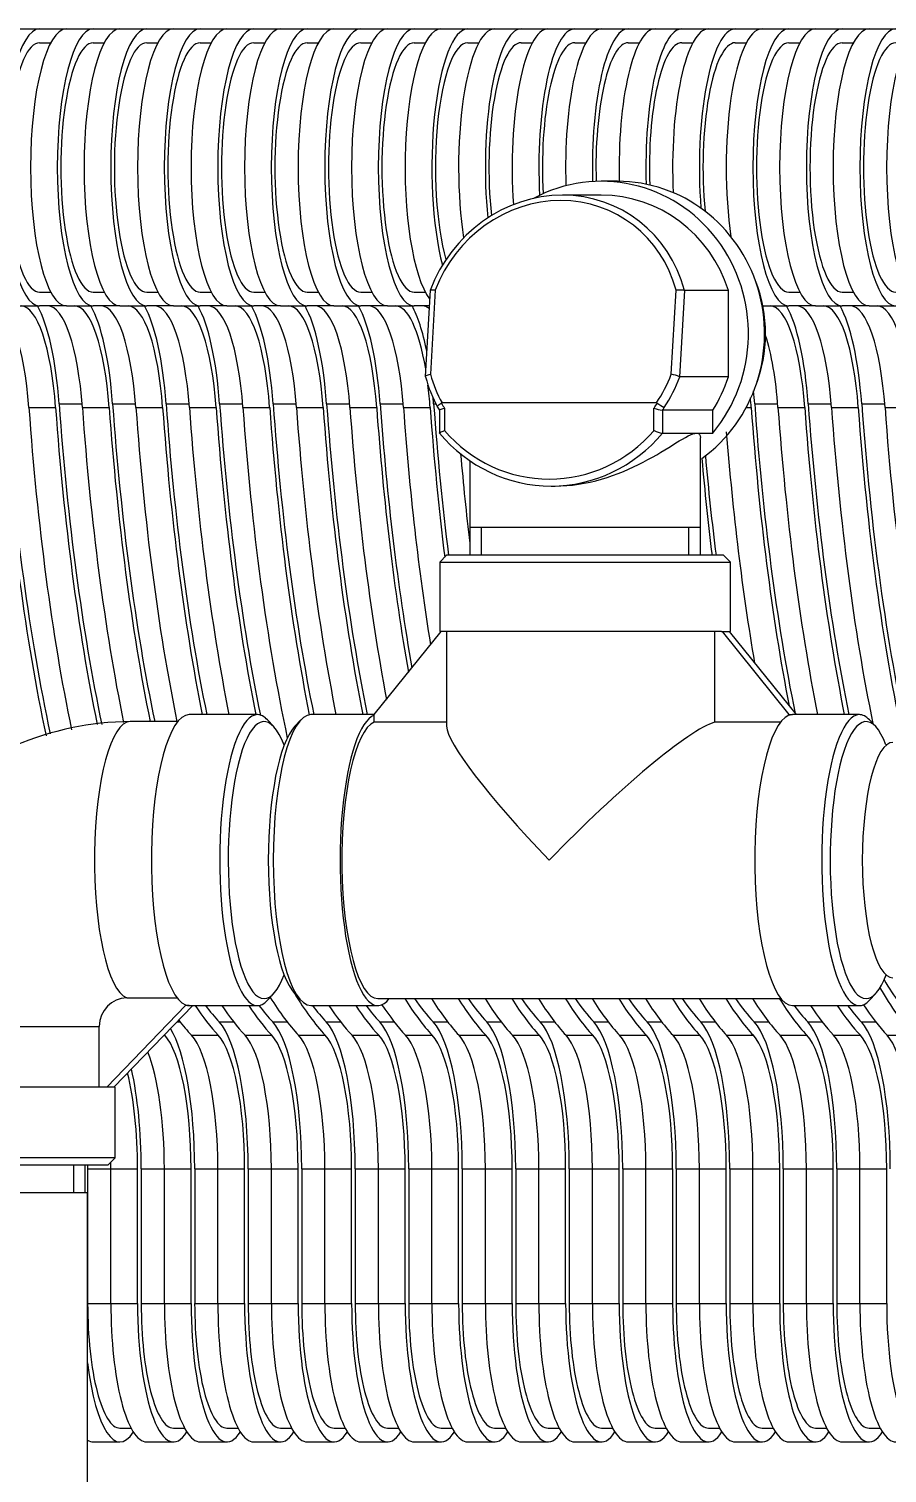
# Model space of a CAD drawing. Header units: millimetres. Extents: x 3795014 to 4300160, y 3869364 to 4016788.
# Drawn here: x 4226352.2 to 4226383.2, y 3922799.4 to 3922851.5 of the extents above; entities that cross this region are included whole.
import ezdxf

# ---------------------------------------------------------------- set-up
doc = ezdxf.new("R2010")
doc.units = ezdxf.units.MM
doc.layers.add('линия перехода', color=7, linetype='Continuous')
doc.layers.add('основная', color=7, linetype='Continuous', lineweight=50)

msp = doc.modelspace()

# ---------------------------------------------------------------- linework, layer by layer
at = {"layer": 'линия перехода', "color": 0, "linetype": 'Continuous', "lineweight": -3}
for p, q in [((4226366.864, 3922842.106), (4226366.692, 3922839.064)), ((4226375.384, 3922839.064), (4226375.557, 3922842.106)), ((4226375.864, 3922842.093), (4226375.687, 3922838.972)), ((4226352.194, 3922837.865), (4226353.16, 3922837.865)), ((4226353.284, 3922837.998), (4226354.115, 3922837.998)), ((4226354.125, 3922837.865), (4226355.091, 3922837.865)), ((4226355.216, 3922837.998), (4226356.047, 3922837.998)), ((4226356.057, 3922837.865), (4226357.023, 3922837.865)), ((4226357.148, 3922837.998), (4226357.979, 3922837.998)), ((4226357.989, 3922837.865), (4226358.955, 3922837.865)), ((4226359.079, 3922837.998), (4226359.91, 3922837.998)), ((4226359.92, 3922837.865), (4226360.886, 3922837.865)), ((4226361.011, 3922837.998), (4226361.842, 3922837.998)), ((4226361.852, 3922837.865), (4226362.818, 3922837.865)), ((4226362.943, 3922837.998), (4226363.774, 3922837.998)), ((4226363.784, 3922837.865), (4226364.75, 3922837.865)), ((4226364.874, 3922837.998), (4226365.705, 3922837.998)), ((4226365.715, 3922837.865), (4226366.681, 3922837.865)), ((4226366.806, 3922837.998), (4226366.888, 3922837.998)), ((4226378.088, 3922837.865), (4226378.271, 3922837.865)), ((4226378.396, 3922837.998), (4226379.227, 3922837.998)), ((4226379.237, 3922837.865), (4226380.203, 3922837.865)), ((4226380.328, 3922837.998), (4226381.159, 3922837.998)), ((4226381.169, 3922837.865), (4226382.135, 3922837.865)), ((4226382.259, 3922837.998), (4226383.09, 3922837.998)), ((4226383.1, 3922837.865), (4226384.066, 3922837.865)), ((4226367.198, 3922837.842), (4226367.198, 3922837.034)), ((4226374.761, 3922837.034), (4226374.761, 3922837.842)), ((4226375.068, 3922837.766), (4226375.068, 3922836.94)), ((4226345.061, 3922815.531), (4226354.737, 3922815.531)), ((4226357.54, 3922815.69), (4226357.655, 3922815.69)), ((4226359.066, 3922815.69), (4226359.587, 3922815.69)), ((4226360.997, 3922815.69), (4226361.518, 3922815.69)), ((4226362.929, 3922815.69), (4226363.45, 3922815.69)), ((4226364.861, 3922815.69), (4226365.382, 3922815.69)), ((4226366.792, 3922815.69), (4226367.313, 3922815.69)), ((4226368.724, 3922815.69), (4226369.245, 3922815.69)), ((4226370.656, 3922815.69), (4226371.177, 3922815.69)), ((4226372.587, 3922815.69), (4226373.108, 3922815.69)), ((4226374.519, 3922815.69), (4226375.04, 3922815.69)), ((4226376.451, 3922815.69), (4226376.972, 3922815.69)), ((4226378.382, 3922815.69), (4226378.903, 3922815.69)), ((4226380.314, 3922815.69), (4226380.835, 3922815.69)), ((4226382.246, 3922815.69), (4226382.767, 3922815.69)), ((4226357.074, 3922815.208), (4226357.099, 3922815.208)), ((4226358.065, 3922815.208), (4226359.031, 3922815.208)), ((4226359.997, 3922815.208), (4226360.963, 3922815.208)), ((4226361.929, 3922815.208), (4226362.894, 3922815.208)), ((4226363.86, 3922815.208), (4226364.826, 3922815.208)), ((4226365.792, 3922815.208), (4226366.758, 3922815.208)), ((4226367.724, 3922815.208), (4226368.689, 3922815.208)), ((4226369.655, 3922815.208), (4226370.621, 3922815.208)), ((4226371.587, 3922815.208), (4226372.553, 3922815.208)), ((4226373.519, 3922815.208), (4226374.484, 3922815.208)), ((4226375.45, 3922815.208), (4226376.416, 3922815.208)), ((4226377.382, 3922815.208), (4226378.348, 3922815.208)), ((4226379.314, 3922815.208), (4226380.279, 3922815.208)), ((4226381.245, 3922815.208), (4226382.211, 3922815.208)), ((4226383.177, 3922815.208), (4226384.143, 3922815.208)), ((4226354.316, 3922810.389), (4226355.152, 3922810.389)), ((4226355.152, 3922810.389), (4226356.118, 3922810.389)), ((4226356.248, 3922810.389), (4226357.084, 3922810.389)), ((4226357.084, 3922810.389), (4226358.05, 3922810.389)), ((4226358.179, 3922810.389), (4226359.016, 3922810.389)), ((4226359.016, 3922810.389), (4226359.981, 3922810.389)), ((4226360.111, 3922810.389), (4226360.947, 3922810.389)), ((4226360.947, 3922810.389), (4226361.913, 3922810.389)), ((4226362.043, 3922810.389), (4226362.879, 3922810.389)), ((4226362.879, 3922810.389), (4226363.845, 3922810.389)), ((4226363.974, 3922810.389), (4226364.811, 3922810.389)), ((4226364.811, 3922810.389), (4226365.776, 3922810.389)), ((4226365.906, 3922810.389), (4226366.742, 3922810.389)), ((4226366.742, 3922810.389), (4226367.708, 3922810.389)), ((4226367.838, 3922810.389), (4226368.674, 3922810.389)), ((4226368.674, 3922810.389), (4226369.64, 3922810.389)), ((4226369.769, 3922810.389), (4226370.606, 3922810.389)), ((4226370.606, 3922810.389), (4226371.571, 3922810.389)), ((4226371.701, 3922810.389), (4226372.537, 3922810.389)), ((4226372.537, 3922810.389), (4226373.503, 3922810.389)), ((4226373.633, 3922810.389), (4226374.469, 3922810.389)), ((4226374.469, 3922810.389), (4226375.435, 3922810.389)), ((4226375.564, 3922810.389), (4226376.401, 3922810.389)), ((4226376.401, 3922810.389), (4226377.366, 3922810.389)), ((4226377.496, 3922810.389), (4226378.332, 3922810.389)), ((4226378.332, 3922810.389), (4226379.298, 3922810.389)), ((4226379.428, 3922810.389), (4226380.264, 3922810.389)), ((4226380.264, 3922810.389), (4226381.23, 3922810.389)), ((4226381.359, 3922810.389), (4226382.196, 3922810.389)), ((4226382.196, 3922810.389), (4226383.161, 3922810.389)), ((4226354.316, 3922805.531), (4226355.152, 3922805.531)), ((4226355.152, 3922805.531), (4226356.118, 3922805.531)), ((4226356.248, 3922805.531), (4226357.084, 3922805.531)), ((4226357.084, 3922805.531), (4226358.05, 3922805.531)), ((4226358.179, 3922805.531), (4226359.016, 3922805.531)), ((4226359.016, 3922805.531), (4226359.981, 3922805.531)), ((4226360.111, 3922805.531), (4226360.947, 3922805.531)), ((4226360.947, 3922805.531), (4226361.913, 3922805.531)), ((4226362.043, 3922805.531), (4226362.879, 3922805.531)), ((4226362.879, 3922805.531), (4226363.845, 3922805.531)), ((4226363.974, 3922805.531), (4226364.811, 3922805.531)), ((4226364.811, 3922805.531), (4226365.776, 3922805.531)), ((4226365.906, 3922805.531), (4226366.742, 3922805.531)), ((4226366.742, 3922805.531), (4226367.708, 3922805.531)), ((4226367.838, 3922805.531), (4226368.674, 3922805.531)), ((4226368.674, 3922805.531), (4226369.64, 3922805.531)), ((4226369.769, 3922805.531), (4226370.606, 3922805.531)), ((4226370.606, 3922805.531), (4226371.571, 3922805.531)), ((4226371.701, 3922805.531), (4226372.537, 3922805.531)), ((4226372.537, 3922805.531), (4226373.503, 3922805.531)), ((4226373.633, 3922805.531), (4226374.469, 3922805.531)), ((4226374.469, 3922805.531), (4226375.435, 3922805.531)), ((4226375.564, 3922805.531), (4226376.401, 3922805.531)), ((4226376.401, 3922805.531), (4226377.366, 3922805.531)), ((4226377.496, 3922805.531), (4226378.332, 3922805.531)), ((4226378.332, 3922805.531), (4226379.298, 3922805.531)), ((4226379.428, 3922805.531), (4226380.264, 3922805.531)), ((4226380.264, 3922805.531), (4226381.23, 3922805.531)), ((4226381.359, 3922805.531), (4226382.196, 3922805.531)), ((4226382.196, 3922805.531), (4226383.161, 3922805.531))]:
    msp.add_line(p, q, dxfattribs=at)
for centre, major_axis, ratio, start_param, end_param in [((4226371.124, 3922840.585), (-2.435, -4.169), 0.93488, 2.396479, 4.886306), ((4226371.124, 3922840.585), (-2.435, -4.169), 0.93488, 5.538072, 5.779733), ((4226371.124, 3922840.585), (-2.435, -4.169), 0.93488, 1.503052, 1.744713), ((4226371.188, 3922840.531), (2.506, 4.414), 0.937175, 4.640471, 4.883878), ((4226370.98, 3922840.531), (0, -4.75), 0.965835, 5.26853, 5.314193), ((4226370.98, 3922840.531), (0, -4.75), 0.965835, 0.968993, 1.014656), ((4226371.044, 3922840.531), (0, -5), 0.965835, 0.984689, 1.009829), ((4226370.98, 3922840.531), (0, 5.25), 0.965835, 2.299843, 3.983342), ((4226355.856, 3922821.531), (0, -5), 0.259156, 3.141593, 6.183018)]:
    msp.add_ellipse(centre, major_axis=major_axis, ratio=ratio, start_param=start_param, end_param=end_param, dxfattribs=at)
at = {"layer": 'основная', "color": 0, "linetype": 'Continuous', "lineweight": -3}
for p, q in [((4226351.618, 3922851.531), (4226352.583, 3922851.531)), ((4226352.583, 3922851.531), (4226353.549, 3922851.531)), ((4226353.549, 3922851.531), (4226354.515, 3922851.531)), ((4226354.515, 3922851.531), (4226355.481, 3922851.531)), ((4226355.481, 3922851.531), (4226356.447, 3922851.531)), ((4226356.447, 3922851.531), (4226357.413, 3922851.531)), ((4226357.413, 3922851.531), (4226358.378, 3922851.531)), ((4226358.378, 3922851.531), (4226359.344, 3922851.531)), ((4226359.344, 3922851.531), (4226360.31, 3922851.531)), ((4226360.31, 3922851.531), (4226361.276, 3922851.531)), ((4226361.276, 3922851.531), (4226362.242, 3922851.531)), ((4226362.242, 3922851.531), (4226363.208, 3922851.531)), ((4226363.208, 3922851.531), (4226364.173, 3922851.531)), ((4226364.173, 3922851.531), (4226365.139, 3922851.531)), ((4226365.139, 3922851.531), (4226366.105, 3922851.531)), ((4226366.105, 3922851.531), (4226367.071, 3922851.531)), ((4226367.071, 3922851.531), (4226368.037, 3922851.531)), ((4226368.037, 3922851.531), (4226369.003, 3922851.531)), ((4226369.003, 3922851.531), (4226369.968, 3922851.531)), ((4226369.968, 3922851.531), (4226370.934, 3922851.531)), ((4226370.934, 3922851.531), (4226371.9, 3922851.531)), ((4226371.9, 3922851.531), (4226372.866, 3922851.531)), ((4226372.866, 3922851.531), (4226373.832, 3922851.531)), ((4226373.832, 3922851.531), (4226374.798, 3922851.531)), ((4226374.798, 3922851.531), (4226375.763, 3922851.531)), ((4226375.763, 3922851.531), (4226376.729, 3922851.531)), ((4226376.729, 3922851.531), (4226377.695, 3922851.531)), ((4226377.695, 3922851.531), (4226378.661, 3922851.531)), ((4226378.661, 3922851.531), (4226379.627, 3922851.531)), ((4226379.627, 3922851.531), (4226380.593, 3922851.531)), ((4226380.593, 3922851.531), (4226381.558, 3922851.531)), ((4226381.558, 3922851.531), (4226382.524, 3922851.531)), ((4226382.524, 3922851.531), (4226383.49, 3922851.531)), ((4226352.583, 3922851.031), (4226352.984, 3922851.031)), ((4226354.515, 3922851.031), (4226354.916, 3922851.031)), ((4226356.447, 3922851.031), (4226356.848, 3922851.031)), ((4226358.378, 3922851.031), (4226358.779, 3922851.031)), ((4226360.31, 3922851.031), (4226360.711, 3922851.031)), ((4226362.242, 3922851.031), (4226362.643, 3922851.031)), ((4226364.173, 3922851.031), (4226364.574, 3922851.031)), ((4226366.105, 3922851.031), (4226366.506, 3922851.031)), ((4226368.037, 3922851.031), (4226368.438, 3922851.031)), ((4226369.968, 3922851.031), (4226370.369, 3922851.031)), ((4226371.9, 3922851.031), (4226372.301, 3922851.031)), ((4226373.832, 3922851.031), (4226374.233, 3922851.031)), ((4226375.763, 3922851.031), (4226376.164, 3922851.031)), ((4226377.695, 3922851.031), (4226378.096, 3922851.031)), ((4226379.627, 3922851.031), (4226380.028, 3922851.031)), ((4226381.558, 3922851.031), (4226381.959, 3922851.031)), ((4226373.442, 3922846.031), (4226372.859, 3922846.031)), ((4226372.859, 3922845.531), (4226371.457, 3922845.531)), ((4226352.583, 3922842.031), (4226352.984, 3922842.031)), ((4226354.515, 3922842.031), (4226354.916, 3922842.031)), ((4226356.447, 3922842.031), (4226356.848, 3922842.031)), ((4226358.378, 3922842.031), (4226358.779, 3922842.031)), ((4226360.31, 3922842.031), (4226360.711, 3922842.031)), ((4226362.242, 3922842.031), (4226362.643, 3922842.031)), ((4226364.173, 3922842.031), (4226364.574, 3922842.031)), ((4226366.105, 3922842.031), (4226366.506, 3922842.031)), ((4226366.68, 3922842.103), (4226366.504, 3922838.988)), ((4226375.859, 3922842.094), (4226375.864, 3922842.093)), ((4226377.446, 3922842.093), (4226375.864, 3922842.093)), ((4226377.446, 3922838.97), (4226377.446, 3922842.093)), ((4226379.627, 3922842.031), (4226380.028, 3922842.031)), ((4226381.558, 3922842.031), (4226381.959, 3922842.031)), ((4226351.618, 3922841.531), (4226352.583, 3922841.531)), ((4226353.549, 3922841.531), (4226352.583, 3922841.531)), ((4226353.549, 3922841.531), (4226354.515, 3922841.531)), ((4226355.481, 3922841.531), (4226354.515, 3922841.531)), ((4226355.481, 3922841.531), (4226356.447, 3922841.531)), ((4226357.413, 3922841.531), (4226356.447, 3922841.531)), ((4226357.413, 3922841.531), (4226358.378, 3922841.531)), ((4226359.344, 3922841.531), (4226358.378, 3922841.531)), ((4226359.344, 3922841.531), (4226360.31, 3922841.531)), ((4226361.276, 3922841.531), (4226360.31, 3922841.531)), ((4226361.276, 3922841.531), (4226362.242, 3922841.531)), ((4226363.208, 3922841.531), (4226362.242, 3922841.531)), ((4226363.208, 3922841.531), (4226364.173, 3922841.531)), ((4226365.139, 3922841.531), (4226364.173, 3922841.531)), ((4226365.139, 3922841.531), (4226366.105, 3922841.531)), ((4226366.648, 3922841.531), (4226366.105, 3922841.531)), ((4226378.692, 3922841.531), (4226379.627, 3922841.531)), ((4226380.593, 3922841.531), (4226379.627, 3922841.531)), ((4226380.593, 3922841.531), (4226381.558, 3922841.531)), ((4226382.524, 3922841.531), (4226381.558, 3922841.531)), ((4226382.524, 3922841.531), (4226383.49, 3922841.531)), ((4226366.516, 3922838.97), (4226366.512, 3922838.972)), ((4226375.687, 3922838.972), (4226375.691, 3922838.97)), ((4226377.446, 3922838.97), (4226375.691, 3922838.97)), ((4226366.944, 3922837.879), (4226367.014, 3922837.768)), ((4226374.848, 3922838.031), (4226367.111, 3922838.031)), ((4226367.013, 3922837.769), (4226367.013, 3922836.944)), ((4226376.882, 3922837.766), (4226375.068, 3922837.766)), ((4226376.882, 3922836.94), (4226376.882, 3922837.766)), ((4226375.068, 3922836.94), (4226376.299, 3922836.94)), ((4226376.299, 3922836.94), (4226376.882, 3922836.94)), ((4226376.441, 3922833.531), (4226376.441, 3922836.774)), ((4226368.11, 3922835.947), (4226368.11, 3922833.531)), ((4226371.044, 3922835.031), (4226371.199, 3922835.031)), ((4226368.11, 3922833.531), (4226368.11, 3922832.531)), ((4226376.441, 3922833.531), (4226368.11, 3922833.531)), ((4226368.538, 3922832.531), (4226368.538, 3922833.531)), ((4226376.013, 3922832.531), (4226376.013, 3922833.531)), ((4226376.441, 3922832.531), (4226376.441, 3922833.531)), ((4226367.275, 3922832.531), (4226367.025, 3922832.281)), ((4226367.025, 3922832.281), (4226377.525, 3922832.281)), ((4226367.025, 3922832.281), (4226367.025, 3922829.781)), ((4226377.275, 3922832.531), (4226367.275, 3922832.531)), ((4226377.525, 3922832.281), (4226377.275, 3922832.531)), ((4226377.525, 3922829.781), (4226377.525, 3922832.281)), ((4226364.661, 3922826.781), (4226367.075, 3922829.781)), ((4226377.193, 3922829.781), (4226367.025, 3922829.781)), ((4226367.275, 3922829.781), (4226367.275, 3922826.361)), ((4226376.951, 3922829.781), (4226376.951, 3922826.506)), ((4226377.193, 3922829.781), (4226377.216, 3922829.781)), ((4226377.216, 3922829.781), (4226377.346, 3922829.781)), ((4226377.216, 3922829.781), (4226379.631, 3922826.781)), ((4226377.346, 3922829.781), (4226377.476, 3922829.781)), ((4226377.476, 3922829.781), (4226377.525, 3922829.781)), ((4226377.476, 3922829.781), (4226379.89, 3922826.781)), ((4226357.566, 3922826.531), (4226355.856, 3922826.531)), ((4226360.444, 3922826.781), (4226357.981, 3922826.781)), ((4226361.033, 3922826.348), (4226360.809, 3922826.589)), ((4226362.011, 3922826.589), (4226361.786, 3922826.348)), ((4226364.661, 3922826.781), (4226362.376, 3922826.781)), ((4226364.661, 3922826.758), (4226364.661, 3922826.781)), ((4226364.661, 3922826.506), (4226364.661, 3922826.758)), ((4226367.275, 3922826.506), (4226364.661, 3922826.506)), ((4226379.326, 3922826.506), (4226376.951, 3922826.506)), ((4226379.631, 3922826.781), (4226379.761, 3922826.781)), ((4226379.631, 3922826.781), (4226379.631, 3922826.758)), ((4226382.175, 3922826.781), (4226379.761, 3922826.781)), ((4226382.764, 3922826.348), (4226382.54, 3922826.589)), ((4226355.727, 3922816.556), (4226357.546, 3922816.556)), ((4226360.809, 3922816.474), (4226361.033, 3922816.715)), ((4226361.786, 3922816.715), (4226362.011, 3922816.474)), ((4226364.79, 3922816.531), (4226379.346, 3922816.531)), ((4226382.54, 3922816.474), (4226382.764, 3922816.715)), ((4226357.851, 3922816.281), (4226355.002, 3922813.331)), ((4226358.111, 3922816.281), (4226355.261, 3922813.331)), ((4226357.851, 3922816.305), (4226357.851, 3922816.281)), ((4226357.981, 3922816.281), (4226357.851, 3922816.281)), ((4226357.981, 3922816.281), (4226360.444, 3922816.281)), ((4226362.376, 3922816.281), (4226364.79, 3922816.281)), ((4226379.761, 3922816.281), (4226382.175, 3922816.281)), ((4226354.737, 3922813.331), (4226354.737, 3922815.531)), ((4226354.979, 3922813.331), (4226344.811, 3922813.331)), ((4226355.002, 3922813.331), (4226354.979, 3922813.331)), ((4226355.132, 3922813.331), (4226355.002, 3922813.331)), ((4226355.261, 3922813.331), (4226355.132, 3922813.331)), ((4226355.311, 3922813.331), (4226355.261, 3922813.331)), ((4226355.311, 3922810.781), (4226355.311, 3922813.331)), ((4226355.311, 3922810.781), (4226344.811, 3922810.781)), ((4226355.061, 3922810.531), (4226355.311, 3922810.781)), ((4226345.061, 3922810.531), (4226355.061, 3922810.531)), ((4226353.799, 3922810.531), (4226353.799, 3922809.531)), ((4226354.227, 3922809.531), (4226354.227, 3922810.531)), ((4226354.316, 3922810.389), (4226354.316, 3922805.531)), ((4226355.152, 3922805.531), (4226355.152, 3922810.389)), ((4226356.118, 3922805.531), (4226356.118, 3922810.389)), ((4226356.248, 3922810.389), (4226356.248, 3922805.531)), ((4226357.084, 3922805.531), (4226357.084, 3922810.389)), ((4226358.05, 3922805.531), (4226358.05, 3922810.389)), ((4226358.179, 3922810.389), (4226358.179, 3922805.531)), ((4226359.016, 3922805.531), (4226359.016, 3922810.389)), ((4226359.981, 3922805.531), (4226359.981, 3922810.389)), ((4226360.111, 3922810.389), (4226360.111, 3922805.531)), ((4226360.947, 3922805.531), (4226360.947, 3922810.389)), ((4226361.913, 3922805.531), (4226361.913, 3922810.389)), ((4226362.043, 3922810.389), (4226362.043, 3922805.531)), ((4226362.879, 3922805.531), (4226362.879, 3922810.389)), ((4226363.845, 3922805.531), (4226363.845, 3922810.389)), ((4226363.974, 3922810.389), (4226363.974, 3922805.531)), ((4226364.811, 3922805.531), (4226364.811, 3922810.389)), ((4226365.776, 3922805.531), (4226365.776, 3922810.389)), ((4226365.906, 3922810.389), (4226365.906, 3922805.531)), ((4226366.742, 3922805.531), (4226366.742, 3922810.389)), ((4226367.708, 3922805.531), (4226367.708, 3922810.389)), ((4226367.838, 3922810.389), (4226367.838, 3922805.531)), ((4226368.674, 3922805.531), (4226368.674, 3922810.389)), ((4226369.64, 3922805.531), (4226369.64, 3922810.389)), ((4226369.769, 3922810.389), (4226369.769, 3922805.531)), ((4226370.606, 3922805.531), (4226370.606, 3922810.389)), ((4226371.571, 3922805.531), (4226371.571, 3922810.389)), ((4226371.701, 3922810.389), (4226371.701, 3922805.531)), ((4226372.537, 3922805.531), (4226372.537, 3922810.389)), ((4226373.503, 3922805.531), (4226373.503, 3922810.389)), ((4226373.633, 3922810.389), (4226373.633, 3922805.531)), ((4226374.469, 3922805.531), (4226374.469, 3922810.389)), ((4226375.435, 3922805.531), (4226375.435, 3922810.389)), ((4226375.564, 3922810.389), (4226375.564, 3922805.531)), ((4226376.401, 3922805.531), (4226376.401, 3922810.389)), ((4226377.366, 3922805.531), (4226377.366, 3922810.389)), ((4226377.496, 3922810.389), (4226377.496, 3922805.531)), ((4226378.332, 3922805.531), (4226378.332, 3922810.389)), ((4226379.298, 3922805.531), (4226379.298, 3922810.389)), ((4226379.428, 3922810.389), (4226379.428, 3922805.531)), ((4226380.264, 3922805.531), (4226380.264, 3922810.389)), ((4226381.23, 3922805.531), (4226381.23, 3922810.389)), ((4226381.359, 3922810.389), (4226381.359, 3922805.531)), ((4226382.196, 3922805.531), (4226382.196, 3922810.389)), ((4226383.161, 3922805.531), (4226383.161, 3922810.389)), ((4226345.811, 3922809.531), (4226354.311, 3922809.531)), ((4226354.311, 3922733.531), (4226354.311, 3922809.531)), ((4226355.482, 3922801.031), (4226355.883, 3922801.031)), ((4226357.414, 3922801.031), (4226357.815, 3922801.031)), ((4226359.345, 3922801.031), (4226359.746, 3922801.031)), ((4226361.277, 3922801.031), (4226361.678, 3922801.031)), ((4226363.209, 3922801.031), (4226363.61, 3922801.031)), ((4226365.14, 3922801.031), (4226365.541, 3922801.031)), ((4226367.072, 3922801.031), (4226367.473, 3922801.031)), ((4226369.004, 3922801.031), (4226369.405, 3922801.031)), ((4226370.935, 3922801.031), (4226371.336, 3922801.031)), ((4226372.867, 3922801.031), (4226373.268, 3922801.031)), ((4226374.799, 3922801.031), (4226375.2, 3922801.031)), ((4226376.73, 3922801.031), (4226377.132, 3922801.031)), ((4226378.662, 3922801.031), (4226379.063, 3922801.031)), ((4226380.594, 3922801.031), (4226380.995, 3922801.031)), ((4226382.525, 3922801.031), (4226382.927, 3922801.031)), ((4226354.516, 3922800.531), (4226355.482, 3922800.531)), ((4226356.448, 3922800.531), (4226357.414, 3922800.531)), ((4226358.38, 3922800.531), (4226359.345, 3922800.531)), ((4226360.311, 3922800.531), (4226361.277, 3922800.531)), ((4226362.243, 3922800.531), (4226363.209, 3922800.531)), ((4226364.175, 3922800.531), (4226365.14, 3922800.531)), ((4226366.106, 3922800.531), (4226367.072, 3922800.531)), ((4226368.038, 3922800.531), (4226369.004, 3922800.531)), ((4226369.97, 3922800.531), (4226370.935, 3922800.531)), ((4226371.901, 3922800.531), (4226372.867, 3922800.531)), ((4226373.833, 3922800.531), (4226374.799, 3922800.531)), ((4226375.765, 3922800.531), (4226376.73, 3922800.531)), ((4226377.696, 3922800.531), (4226378.662, 3922800.531)), ((4226379.628, 3922800.531), (4226380.594, 3922800.531)), ((4226381.56, 3922800.531), (4226382.525, 3922800.531))]:
    msp.add_line(p, q, dxfattribs=at)
for centre, radius, start, end in [((4226375.278, 3922838.173), 0.897, 62.8999, 83.2047), ((4226367.11, 3922837.982), 0.0494, 88.223, 122.2208), ((4226374.849, 3922837.98), 0.051, 58.3374, 91.2189), ((4226376.252, 3922840.055), 2.454, 235.8793, 242.8708), ((4226375.338, 3922839.501), 1.756, 250.8187, 261.133), ((4226375.352, 3922838.411), 1.498, 246.776, 259.0536), ((4226355.958, 3922815.635), 10.897, 90.535, 180.5427)]:
    msp.add_arc(centre, radius, start, end, dxfattribs=at)
for centre, major_axis, ratio, start_param, end_param in [((4226352.583, 3922846.531), (0, -5), 0.259156, 3.141593, 6.283185), ((4226353.549, 3922846.531), (0, -5), 0.259156, 3.141593, 6.283185), ((4226354.515, 3922846.531), (0, -5), 0.259156, 3.141593, 6.283185), ((4226355.481, 3922846.531), (0, -5), 0.259156, 3.141593, 6.283185), ((4226356.447, 3922846.531), (0, -5), 0.259156, 3.141593, 6.283185), ((4226357.413, 3922846.531), (0, -5), 0.259156, 3.141593, 6.283185), ((4226358.378, 3922846.531), (0, -5), 0.259156, 3.141593, 6.283185), ((4226359.344, 3922846.531), (0, -5), 0.259156, 3.141593, 6.283185), ((4226360.31, 3922846.531), (0, -5), 0.259156, 3.141593, 6.283185), ((4226361.276, 3922846.531), (0, -5), 0.259156, 3.141593, 6.283185), ((4226362.242, 3922846.531), (0, -5), 0.259156, 3.141593, 6.283185), ((4226363.208, 3922846.531), (0, -5), 0.259156, 3.141593, 6.283185), ((4226364.173, 3922846.531), (0, -5), 0.259156, 3.141593, 6.283185), ((4226365.139, 3922846.531), (0, -5), 0.259156, 3.141593, 6.283185), ((4226366.105, 3922846.531), (0, -5), 0.259156, 3.141593, 6.283185), ((4226367.071, 3922846.531), (0, -5), 0.259156, 3.141593, 5.962278), ((4226368.037, 3922846.531), (0, -5), 0.259156, 3.141593, 5.497164), ((4226369.003, 3922846.531), (0, -5), 0.259156, 3.141593, 5.245538), ((4226369.968, 3922846.531), (0, -5), 0.259156, 3.141593, 5.085128), ((4226370.934, 3922846.531), (0, -5), 0.259156, 3.141593, 4.983897), ((4226371.9, 3922846.531), (0, -5), 0.259156, 3.141593, 4.915172), ((4226372.866, 3922846.531), (0, -5), 0.259156, 3.141593, 4.845035), ((4226373.832, 3922846.531), (0, -5), 0.259156, 3.141593, 4.814512), ((4226374.798, 3922846.531), (0, -5), 0.259156, 3.141593, 4.812644), ((4226375.763, 3922846.531), (0, -5), 0.259156, 3.141593, 4.833791), ((4226376.729, 3922846.531), (0, -5), 0.259156, 3.141593, 4.895494), ((4226377.695, 3922846.531), (0, -5), 0.259156, 3.141593, 5.011174), ((4226378.661, 3922846.531), (0, -5), 0.259156, 3.141593, 5.235789), ((4226379.627, 3922846.531), (0, -5), 0.259156, 3.141593, 6.283185), ((4226380.593, 3922846.531), (0, -5), 0.259156, 3.141593, 6.283185), ((4226381.558, 3922846.531), (0, -5), 0.259156, 3.141593, 6.283185), ((4226382.524, 3922846.531), (0, -5), 0.259156, 3.141593, 6.283185), ((4226383.49, 3922846.531), (0, -5), 0.259156, 3.141593, 6.283185), ((4226384.456, 3922846.531), (0, -5), 0.259156, 3.141593, 6.283185), ((4226352.583, 3922846.531), (0, 4.5), 0.259156, 0, 3.141593), ((4226354.515, 3922846.531), (0, 4.5), 0.259156, 0, 3.141593), ((4226356.447, 3922846.531), (0, 4.5), 0.259156, 0, 3.141593), ((4226358.378, 3922846.531), (0, 4.5), 0.259156, 0, 3.141593), ((4226360.31, 3922846.531), (0, 4.5), 0.259156, 0, 3.141593), ((4226362.242, 3922846.531), (0, 4.5), 0.259156, 0, 3.141593), ((4226364.173, 3922846.531), (0, 4.5), 0.259156, 0, 3.141593), ((4226366.105, 3922846.531), (0, 4.5), 0.259156, 0, 3.141593), ((4226368.037, 3922846.531), (0, 4.5), 0.259156, 0, 2.402523), ((4226369.968, 3922846.531), (0, 4.5), 0.259156, 0, 1.967244), ((4226371.9, 3922846.531), (0, 4.5), 0.259156, 0, 1.782906), ((4226373.832, 3922846.531), (0, 4.5), 0.259156, 0, 1.682889), ((4226375.763, 3922846.531), (0, 4.5), 0.259156, 0, 1.71225), ((4226377.695, 3922846.531), (0, 4.5), 0.259156, 0, 1.92959), ((4226379.627, 3922846.531), (0, 4.5), 0.259156, 0, 3.141593), ((4226381.558, 3922846.531), (0, 4.5), 0.259156, 0, 3.141593), ((4226383.49, 3922846.531), (0, 4.5), 0.259156, 0, 3.141593), ((4226372.859, 3922840.531), (0, -5.5), 0.965835, 0.859266, 3.619525), ((4226373.442, 3922840.531), (0, -5.5), 0.965835, 0.610482, 3.141593), ((4226371.188, 3922840.531), (-2.506, -4.414), 0.937175, 2.377763, 4.88352), ((4226372.859, 3922840.531), (0, -5), 0.965835, 1.888357, 3.141593), ((4226373.96, 3922840.531), (0, -5), 0.965835, 1.180068, 1.957126), ((4226350.945, 3922836.531), (0, -5), 0.259156, 1.840729, 3.141593), ((4226351.911, 3922836.531), (0, -5), 0.259156, 1.840729, 3.141593), ((4226351.911, 3922836.531), (0, 5.5), 0.259156, 4.982322, 5.853486), ((4226352.877, 3922836.531), (0, -5), 0.259156, 1.840729, 3.141593), ((4226353.842, 3922836.531), (0, -5), 0.259156, 1.840729, 3.141593), ((4226353.842, 3922836.531), (0, 5.5), 0.259156, 4.982322, 5.853486), ((4226354.808, 3922836.531), (0, -5), 0.259156, 1.840729, 3.141593), ((4226355.774, 3922836.531), (0, -5), 0.259156, 1.840729, 3.141593), ((4226355.774, 3922836.531), (0, 5.5), 0.259156, 4.982322, 5.853486), ((4226356.74, 3922836.531), (0, -5), 0.259156, 1.840729, 3.141593), ((4226357.706, 3922836.531), (0, -5), 0.259156, 1.840729, 3.141593), ((4226357.706, 3922836.531), (0, 5.5), 0.259156, 4.982322, 5.853486), ((4226358.672, 3922836.531), (0, -5), 0.259156, 1.840729, 3.141593), ((4226359.637, 3922836.531), (0, -5), 0.259156, 1.840729, 3.141593), ((4226359.637, 3922836.531), (0, 5.5), 0.259156, 4.982322, 5.853486), ((4226360.603, 3922836.531), (0, -5), 0.259156, 1.840729, 3.141593), ((4226361.569, 3922836.531), (0, -5), 0.259156, 1.840729, 3.141593), ((4226361.569, 3922836.531), (0, 5.5), 0.259156, 4.982322, 5.853486), ((4226362.535, 3922836.531), (0, -5), 0.259156, 1.840729, 3.141593), ((4226363.501, 3922836.531), (0, -5), 0.259156, 1.840729, 3.141593), ((4226363.501, 3922836.531), (0, 5.5), 0.259156, 4.982322, 5.853486), ((4226364.467, 3922836.531), (0, -5), 0.259156, 1.840729, 3.141593), ((4226365.432, 3922836.531), (0, -5), 0.259156, 2.147238, 3.141593), ((4226365.432, 3922836.531), (0, 5.5), 0.259156, -0.908161, -0.4297), ((4226366.398, 3922836.531), (0, -5), 0.259156, 2.951823, 3.141593), ((4226378.954, 3922836.531), (0, -5), 0.259156, 1.840729, 3.141593), ((4226378.954, 3922836.531), (0, 5.5), 0.259156, 4.982322, 5.853486), ((4226379.92, 3922836.531), (0, -5), 0.259156, 1.840729, 3.141593), ((4226380.886, 3922836.531), (0, -5), 0.259156, 1.840729, 3.141593), ((4226380.886, 3922836.531), (0, 5.5), 0.259156, 4.982322, 5.853486), ((4226381.852, 3922836.531), (0, -5), 0.259156, 1.840729, 3.141593), ((4226382.817, 3922836.531), (0, -5), 0.259156, 1.840729, 3.141593), ((4226377.988, 3922836.531), (0, -5), 0.259156, 1.840729, 2.475743), ((4226371.188, 3922840.531), (-2.506, -4.414), 0.937175, 5.518998, 5.762405), ((4226372.859, 3922840.531), (0, -5), 0.965835, 0.984689, 1.253236), ((4226365.432, 3922836.531), (0, -5), 0.259156, -4.442456, -4.268578), ((4226377.022, 3922836.531), (0, 5.5), 0.259156, -1.300864, -1.211789), ((4226359.345, 3922846.531), (0, -32.5), 0.259156, -1.300864, -0.887738), ((4226359.345, 3922846.531), (0, -32), 0.259156, -1.300864, -0.877722), ((4226360.311, 3922846.531), (0, -32.5), 0.259156, -1.300864, -0.896379), ((4226361.277, 3922846.531), (0, -32.5), 0.259156, -1.300864, -0.903955), ((4226361.277, 3922846.531), (0, -32), 0.259156, -1.300864, -0.891316), ((4226362.243, 3922846.531), (0, -32.5), 0.259156, -1.300864, -0.906564), ((4226363.209, 3922846.531), (0, -32.5), 0.259156, -1.300864, -0.907923), ((4226363.209, 3922846.531), (0, -32), 0.259156, -1.300864, -0.895665), ((4226364.175, 3922846.531), (0, -32.5), 0.259156, -1.300864, -0.907923), ((4226365.14, 3922846.531), (0, -32.5), 0.259156, -1.300864, -0.917645), ((4226365.14, 3922846.531), (0, -32), 0.259156, -1.300864, -0.905633), ((4226366.106, 3922846.531), (0, -32.5), 0.259156, -1.300864, -0.917645), ((4226367.072, 3922846.531), (0, -32.5), 0.259156, -1.300864, -0.917645), ((4226367.072, 3922846.531), (0, -32), 0.259156, -1.300864, -0.904995), ((4226368.038, 3922846.531), (0, -32.5), 0.259156, -1.300864, -0.884553), ((4226369.004, 3922846.531), (0, -32.5), 0.259156, -1.300864, -0.917448), ((4226369.004, 3922846.531), (0, -32), 0.259156, -1.300864, -0.905633), ((4226369.97, 3922846.531), (0, -32.5), 0.259156, -1.300864, -0.917645), ((4226370.935, 3922846.531), (0, -32.5), 0.259156, -1.300864, -0.917645), ((4226370.935, 3922846.531), (0, -32), 0.259156, -1.300864, -0.905633), ((4226371.901, 3922846.531), (0, -32.5), 0.259156, -1.300864, -0.938874), ((4226372.867, 3922846.531), (0, -32.5), 0.259156, -1.300864, -0.975688), ((4226372.867, 3922846.531), (0, -32), 0.259156, -1.300864, -0.971131), ((4226373.833, 3922846.531), (0, -32.5), 0.259156, -1.300864, -1.012111), ((4226374.799, 3922846.531), (0, -32.5), 0.259156, -1.300864, -1.123094), ((4226365.432, 3922836.531), (0, 5.5), 0.259156, -1.300864, -1.262807), ((4226374.799, 3922846.531), (0, -32), 0.259156, -1.300864, -1.11798), ((4226377.022, 3922836.531), (0, -5), 0.259156, -4.442456, -4.367928), ((4226386.389, 3922846.531), (0, -32.5), 0.259156, -1.300864, -0.9297), ((4226386.389, 3922846.531), (0, -32), 0.259156, -1.300864, -0.907377), ((4226387.355, 3922846.531), (0, -32.5), 0.259156, -1.300864, -0.917645), ((4226388.321, 3922846.531), (0, -32.5), 0.259156, -1.300864, -0.917645), ((4226388.321, 3922846.531), (0, -32), 0.259156, -1.300864, -0.905633), ((4226389.286, 3922846.531), (0, -32.5), 0.259156, -1.300864, -0.90504), ((4226390.252, 3922846.531), (0, -32.5), 0.259156, -1.300864, -0.878299), ((4226390.252, 3922846.531), (0, -32), 0.259156, -1.300864, -0.865266), ((4226391.218, 3922846.531), (0, -32.5), 0.259156, -1.300864, -0.878299), ((4226371.044, 3922840.531), (0, 5.5), 0.965835, 2.282326, 4.000859), ((4226385.423, 3922846.531), (0, -32.5), 0.259156, -1.272904, -0.987987), ((4226375.765, 3922846.531), (0, -32.5), 0.259156, -1.24706, -1.140481), ((4226384.457, 3922846.531), (0, -32.5), 0.259156, -1.241605, -1.125451), ((4226384.457, 3922846.531), (0, -32), 0.259156, -1.239437, -1.11798), ((4226357.981, 3922821.531), (0, -5.25), 0.259156, 3.141593, 6.187803), ((4226360.444, 3922821.531), (0, 5.25), 0.259156, 0, 3.413245), ((4226360.685, 3922821.531), (0, -5), 0.259156, 2.548381, 6.283185), ((4226360.444, 3922821.531), (0, 5.25), 0.259156, 6.011533, 6.283185), ((4226362.376, 3922821.531), (0, -5.25), 0.259156, 3.141593, 6.283185), ((4226364.79, 3922821.531), (0, 5.25), 0.259156, 0.095383, 3.451437), ((4226364.79, 3922821.531), (0, 5), 0.259156, 0.100167, 3.141593), ((4226372.275, 3922821.531), (4.957, 4.957), 0.13183, 0.231242, 1.701871), ((4226379.761, 3922821.531), (0, 5.25), 0.259156, 0.095383, 3.141593), ((4226379.761, 3922821.531), (0, 5.25), 0.259156, 0, 0.095383), ((4226382.175, 3922821.531), (0, 5.25), 0.259156, 0, 3.413245), ((4226382.417, 3922821.531), (0, -5), 0.259156, 2.555485, 6.283185), ((4226382.175, 3922821.531), (0, 5.25), 0.259156, 6.011533, 6.283185), ((4226362.134, 3922821.531), (0, -5), 0.259156, 3.413245, 6.011533), ((4226372.275, 3922821.531), (4.957, -4.957), 0.13183, 3.272667, 4.581315), ((4226383.383, 3922821.531), (0, -4.25), 0.259156, 3.141593, 6.283185), ((4226360.685, 3922821.531), (0, -5), 0.259156, 0, 0.594823), ((4226382.417, 3922821.531), (0, -5), 0.259156, 0, 0.592979), ((4226386.389, 3922846.531), (0, -32), 0.259156, -0.411991, -0.269933), ((4226355.727, 3922815.531), (0, -1.025), 0.965835, 3.141593, 4.712389), ((4226364.175, 3922846.531), (0, -32.5), 0.259156, -0.398528, -0.269933), ((4226365.14, 3922846.531), (0, -32.5), 0.259156, -0.408564, -0.269933), ((4226369.004, 3922846.531), (0, -32.5), 0.259156, -0.394791, -0.269933), ((4226369.004, 3922846.531), (0, -32), 0.259156, -0.355421, -0.269933), ((4226369.97, 3922846.531), (0, -32.5), 0.259156, -0.394791, -0.269933), ((4226370.935, 3922846.531), (0, -32.5), 0.259156, -0.394791, -0.269933), ((4226370.935, 3922846.531), (0, -32), 0.259156, -0.355421, -0.269933), ((4226371.901, 3922846.531), (0, -32.5), 0.259156, -0.394791, -0.269933), ((4226372.867, 3922846.531), (0, -32.5), 0.259156, -0.394791, -0.269933), ((4226372.867, 3922846.531), (0, -32), 0.259156, -0.355421, -0.269933), ((4226373.833, 3922846.531), (0, -32.5), 0.259156, -0.394791, -0.269933), ((4226374.799, 3922846.531), (0, -32.5), 0.259156, -0.394791, -0.269933), ((4226374.799, 3922846.531), (0, -32), 0.259156, -0.355421, -0.269933), ((4226375.765, 3922846.531), (0, -32.5), 0.259156, -0.394791, -0.269933), ((4226376.73, 3922846.531), (0, -32.5), 0.259156, -0.394791, -0.269933), ((4226376.73, 3922846.531), (0, -32), 0.259156, -0.355421, -0.269933), ((4226377.696, 3922846.531), (0, -32.5), 0.259156, -0.394791, -0.269933), ((4226378.662, 3922846.531), (0, -32.5), 0.259156, -0.394791, -0.269933), ((4226378.662, 3922846.531), (0, -32), 0.259156, -0.355421, -0.269933), ((4226379.628, 3922846.531), (0, -32.5), 0.259156, -0.394791, -0.269933), ((4226380.594, 3922846.531), (0, -32.5), 0.259156, -0.394791, -0.269933), ((4226380.594, 3922846.531), (0, -32), 0.259156, -0.355421, -0.269933), ((4226381.56, 3922846.531), (0, -32.5), 0.259156, -0.394791, -0.269933), ((4226382.525, 3922846.531), (0, -32.5), 0.259156, -0.394791, -0.269933), ((4226386.389, 3922846.531), (0, -32.5), 0.259156, -0.424803, -0.269933), ((4226357.981, 3922821.531), (0, -5.25), 0.259156, 6.187803, 6.283185), ((4226361.277, 3922846.531), (0, -32.5), 0.259156, -0.374285, -0.269933), ((4226361.277, 3922846.531), (0, -32), 0.259156, -0.332245, -0.269933), ((4226362.243, 3922846.531), (0, -32.5), 0.259156, -0.374285, -0.269933), ((4226363.209, 3922846.531), (0, -32.5), 0.259156, -0.374285, -0.269933), ((4226363.209, 3922846.531), (0, -32), 0.259156, -0.332679, -0.269933), ((4226365.14, 3922846.531), (0, -32), 0.259156, -0.332245, -0.269933), ((4226366.106, 3922846.531), (0, -32.5), 0.259156, -0.374285, -0.269933), ((4226367.072, 3922846.531), (0, -32.5), 0.259156, -0.374285, -0.269933), ((4226367.072, 3922846.531), (0, -32), 0.259156, -0.332245, -0.269933), ((4226368.038, 3922846.531), (0, -32.5), 0.259156, -0.376896, -0.269933), ((4226382.525, 3922846.531), (0, -32), 0.259156, -0.332245, -0.269933), ((4226383.491, 3922846.531), (0, -32.5), 0.259156, -0.374285, -0.269933), ((4226384.457, 3922846.531), (0, -32.5), 0.259156, -0.374285, -0.269933), ((4226384.457, 3922846.531), (0, -32), 0.259156, -0.332245, -0.269933), ((4226385.423, 3922846.531), (0, -32.5), 0.259156, -0.376896, -0.269933), ((4226356.754, 3922810.389), (0, 5.5), 0.259156, 4.712389, 5.882099), ((4226360.311, 3922846.531), (0, -32.5), 0.259156, -0.327281, -0.269933), ((4226358.686, 3922810.389), (0, 5.5), 0.259156, 4.712389, 6.013253), ((4226360.617, 3922810.389), (0, 5.5), 0.259156, 4.712389, 6.013253), ((4226362.549, 3922810.389), (0, 5.5), 0.259156, 4.712389, 6.013253), ((4226364.481, 3922810.389), (0, 5.5), 0.259156, 4.712389, 6.013253), ((4226366.412, 3922810.389), (0, 5.5), 0.259156, 4.712389, 6.013253), ((4226368.344, 3922810.389), (0, 5.5), 0.259156, 4.712389, 6.013253), ((4226370.276, 3922810.389), (0, 5.5), 0.259156, 4.712389, 6.013253), ((4226372.207, 3922810.389), (0, 5.5), 0.259156, 4.712389, 6.013253), ((4226374.139, 3922810.389), (0, 5.5), 0.259156, 4.712389, 6.013253), ((4226376.071, 3922810.389), (0, 5.5), 0.259156, 4.712389, 6.013253), ((4226378.002, 3922810.389), (0, 5.5), 0.259156, 4.712389, 6.013253), ((4226379.934, 3922810.389), (0, 5.5), 0.259156, 4.712389, 6.013253), ((4226381.866, 3922810.389), (0, 5.5), 0.259156, 4.712389, 6.013253), ((4226356.754, 3922810.389), (0, 5), 0.259156, 4.712389, 6.013253), ((4226357.72, 3922810.389), (0, 5), 0.259156, 4.712389, 6.013253), ((4226358.686, 3922810.389), (0, 5), 0.259156, 4.712389, 6.013253), ((4226359.651, 3922810.389), (0, 5), 0.259156, 4.712389, 6.013253), ((4226360.617, 3922810.389), (0, 5), 0.259156, 4.712389, 6.013253), ((4226361.583, 3922810.389), (0, 5), 0.259156, 4.712389, 6.013253), ((4226362.549, 3922810.389), (0, 5), 0.259156, 4.712389, 6.013253), ((4226363.515, 3922810.389), (0, -5), 0.259156, 1.570796, 2.87166), ((4226364.481, 3922810.389), (0, 5), 0.259156, 4.712389, 6.013253), ((4226365.446, 3922810.389), (0, 5), 0.259156, 4.712389, 6.013253), ((4226366.412, 3922810.389), (0, 5), 0.259156, 4.712389, 6.013253), ((4226367.378, 3922810.389), (0, 5), 0.259156, 4.712389, 6.013253), ((4226368.344, 3922810.389), (0, -5), 0.259156, 1.570796, 2.87166), ((4226369.31, 3922810.389), (0, 5), 0.259156, 4.712389, 6.013253), ((4226370.276, 3922810.389), (0, 5), 0.259156, 4.712389, 6.013253), ((4226371.241, 3922810.389), (0, 5), 0.259156, 4.712389, 6.013253), ((4226372.207, 3922810.389), (0, 5), 0.259156, 4.712389, 6.013253), ((4226373.173, 3922810.389), (0, 5), 0.259156, 4.712389, 6.013253), ((4226374.139, 3922810.389), (0, -5), 0.259156, 1.570796, 2.87166), ((4226375.105, 3922810.389), (0, -5), 0.259156, 1.570796, 2.87166), ((4226376.071, 3922810.389), (0, -5), 0.259156, 1.570796, 2.87166), ((4226377.036, 3922810.389), (0, 5), 0.259156, 4.712389, 6.013253), ((4226378.002, 3922810.389), (0, 5), 0.259156, 4.712389, 6.013253), ((4226378.968, 3922810.389), (0, 5), 0.259156, 4.712389, 6.013253), ((4226379.934, 3922810.389), (0, 5), 0.259156, 4.712389, 6.013253), ((4226380.9, 3922810.389), (0, 5), 0.259156, 4.712389, 6.013253), ((4226381.866, 3922810.389), (0, -5), 0.259156, 1.570796, 2.87166), ((4226382.831, 3922810.389), (0, 5), 0.259156, 4.712389, 6.013253), ((4226355.788, 3922810.389), (0, 5), 0.259156, 4.712389, 5.713658), ((4226354.822, 3922810.389), (0, 5.5), 0.259156, 4.712389, 5.426567), ((4226354.822, 3922810.389), (0, 5), 0.259156, 4.712389, 5.475729), ((4226352.891, 3922810.389), (0, 5.5), 0.259156, 4.712389, 4.738225), ((4226353.856, 3922810.389), (0, 5), 0.259156, 4.712389, 4.758733), ((4226355.482, 3922805.531), (0, 4.5), 0.259156, 1.570796, 3.141593), ((4226356.448, 3922805.531), (0, 5), 0.259156, 1.570796, 3.141593), ((4226357.414, 3922805.531), (0, 5), 0.259156, 1.570796, 3.523493), ((4226357.414, 3922805.531), (0, 4.5), 0.259156, 1.570796, 3.141593), ((4226358.38, 3922805.531), (0, 5), 0.259156, 1.570796, 3.141593), ((4226359.345, 3922805.531), (0, 5), 0.259156, 1.570796, 3.523493), ((4226359.345, 3922805.531), (0, 4.5), 0.259156, 1.570796, 3.141593), ((4226360.311, 3922805.531), (0, 5), 0.259156, 1.570796, 3.141593), ((4226361.277, 3922805.531), (0, 5), 0.259156, 1.570796, 3.523493), ((4226361.277, 3922805.531), (0, 4.5), 0.259156, 1.570796, 3.141593), ((4226362.243, 3922805.531), (0, 5), 0.259156, 1.570796, 3.141593), ((4226363.209, 3922805.531), (0, 5), 0.259156, 1.570796, 3.523493), ((4226363.209, 3922805.531), (0, 4.5), 0.259156, 1.570796, 3.141593), ((4226364.175, 3922805.531), (0, 5), 0.259156, 1.570796, 3.141593), ((4226365.14, 3922805.531), (0, 5), 0.259156, 1.570796, 3.523493), ((4226365.14, 3922805.531), (0, 4.5), 0.259156, 1.570796, 3.141593), ((4226366.106, 3922805.531), (0, 5), 0.259156, 1.570796, 3.141593), ((4226367.072, 3922805.531), (0, 5), 0.259156, 1.570796, 3.523493), ((4226367.072, 3922805.531), (0, 4.5), 0.259156, 1.570796, 3.141593), ((4226368.038, 3922805.531), (0, 5), 0.259156, 1.570796, 3.141593), ((4226369.004, 3922805.531), (0, 5), 0.259156, 1.570796, 3.523493), ((4226369.004, 3922805.531), (0, 4.5), 0.259156, 1.570796, 3.141593), ((4226369.97, 3922805.531), (0, 5), 0.259156, 1.570796, 3.141593), ((4226370.935, 3922805.531), (0, 5), 0.259156, 1.570796, 3.523493), ((4226370.935, 3922805.531), (0, 4.5), 0.259156, 1.570796, 3.141593), ((4226371.901, 3922805.531), (0, 5), 0.259156, 1.570796, 3.141593), ((4226372.867, 3922805.531), (0, 5), 0.259156, 1.570796, 3.523493), ((4226372.867, 3922805.531), (0, 4.5), 0.259156, 1.570796, 3.141593), ((4226373.833, 3922805.531), (0, 5), 0.259156, 1.570796, 3.141593), ((4226374.799, 3922805.531), (0, 5), 0.259156, 1.570796, 3.523493), ((4226374.799, 3922805.531), (0, 4.5), 0.259156, 1.570796, 3.141593), ((4226375.765, 3922805.531), (0, 5), 0.259156, 1.570796, 3.141593), ((4226376.73, 3922805.531), (0, 5), 0.259156, 1.570796, 3.523493), ((4226376.73, 3922805.531), (0, 4.5), 0.259156, 1.570796, 3.141593), ((4226377.696, 3922805.531), (0, 5), 0.259156, 1.570796, 3.141593), ((4226378.662, 3922805.531), (0, 5), 0.259156, 1.570796, 3.523493), ((4226378.662, 3922805.531), (0, 4.5), 0.259156, 1.570796, 3.141593), ((4226379.628, 3922805.531), (0, 5), 0.259156, 1.570796, 3.141593), ((4226380.594, 3922805.531), (0, 5), 0.259156, 1.570796, 3.523493), ((4226380.594, 3922805.531), (0, 4.5), 0.259156, 1.570796, 3.141593), ((4226381.56, 3922805.531), (0, 5), 0.259156, 1.570796, 3.141593), ((4226382.525, 3922805.531), (0, 5), 0.259156, 1.570796, 3.523493), ((4226382.525, 3922805.531), (0, 4.5), 0.259156, 1.570796, 3.141593), ((4226383.491, 3922805.531), (0, 5), 0.259156, 1.570796, 3.141593), ((4226384.457, 3922805.531), (0, 5), 0.259156, 1.570796, 3.523493), ((4226355.482, 3922805.531), (0, 5), 0.259156, 2.013442, 3.523493), ((4226354.516, 3922805.531), (0, 5), 0.259156, 2.982672, 3.141593)]:
    msp.add_ellipse(centre, major_axis=major_axis, ratio=ratio, start_param=start_param, end_param=end_param, dxfattribs=at)
for points, knots in [([(4226366.68, 3922842.104), (4226366.681, 3922842.111), (4226366.694, 3922842.116), (4226366.751, 3922842.12), (4226366.805, 3922842.115), (4226366.864, 3922842.106)], [0.1327748, 0.1327748, 0.1327748, 0.1327748, 0.5, 0.5, 1, 1, 1, 1]), ([(4226375.557, 3922842.106), (4226375.617, 3922842.115), (4226375.684, 3922842.12), (4226375.795, 3922842.116), (4226375.839, 3922842.107), (4226375.859, 3922842.094)], [0, 0, 0, 0, 0.5, 0.5, 1, 1, 1, 1]), ([(4226366.512, 3922838.972), (4226366.495, 3922838.986), (4226366.505, 3922839.004), (4226366.572, 3922839.038), (4226366.629, 3922839.054), (4226366.692, 3922839.064)], [0, 0, 0, 0, 0.5, 0.5, 1, 1, 1, 1]), ([(4226366.944, 3922837.879), (4226366.938, 3922837.888), (4226366.944, 3922837.904), (4226366.985, 3922837.952), (4226367.029, 3922837.989), (4226367.083, 3922838.024)], [0.1430154, 0.1430154, 0.1430154, 0.1430154, 0.5, 0.5, 1, 1, 1, 1]), ([(4226367.013, 3922837.768), (4226367.011, 3922837.771), (4226367.023, 3922837.778), (4226367.081, 3922837.803), (4226367.136, 3922837.823), (4226367.198, 3922837.842)], [0.1374104, 0.1374104, 0.1374104, 0.1374104, 0.5, 0.5, 1, 1, 1, 1]), ([(4226367.013, 3922836.943), (4226367.013, 3922836.948), (4226367.026, 3922836.956), (4226367.082, 3922836.986), (4226367.137, 3922837.01), (4226367.198, 3922837.034)], [0.1617539, 0.1617539, 0.1617539, 0.1617539, 0.5, 0.5, 1, 1, 1, 1]), ([(4226371.195, 3922835.031), (4226371.749, 3922835.031), (4226372.325, 3922835.124), (4226373.411, 3922835.439), (4226373.92, 3922835.659), (4226374.828, 3922836.131), (4226375.221, 3922836.381), (4226375.886, 3922836.791), (4226376.148, 3922836.94), (4226376.299, 3922836.94)], [0.5006524, 0.5006524, 0.5006524, 0.5006524, 0.625, 0.625, 0.75, 0.75, 0.875, 0.875, 1, 1, 1, 1])]:
    msp.add_open_spline(points, degree=3, knots=knots, dxfattribs=at)
msp.add_open_spline([(4226376.299, 3922836.94), (4226376.396, 3922836.94), (4226376.441, 3922836.878), (4226376.441, 3922836.78)], degree=3, dxfattribs=at)

doc.saveas('drawing.dxf')
